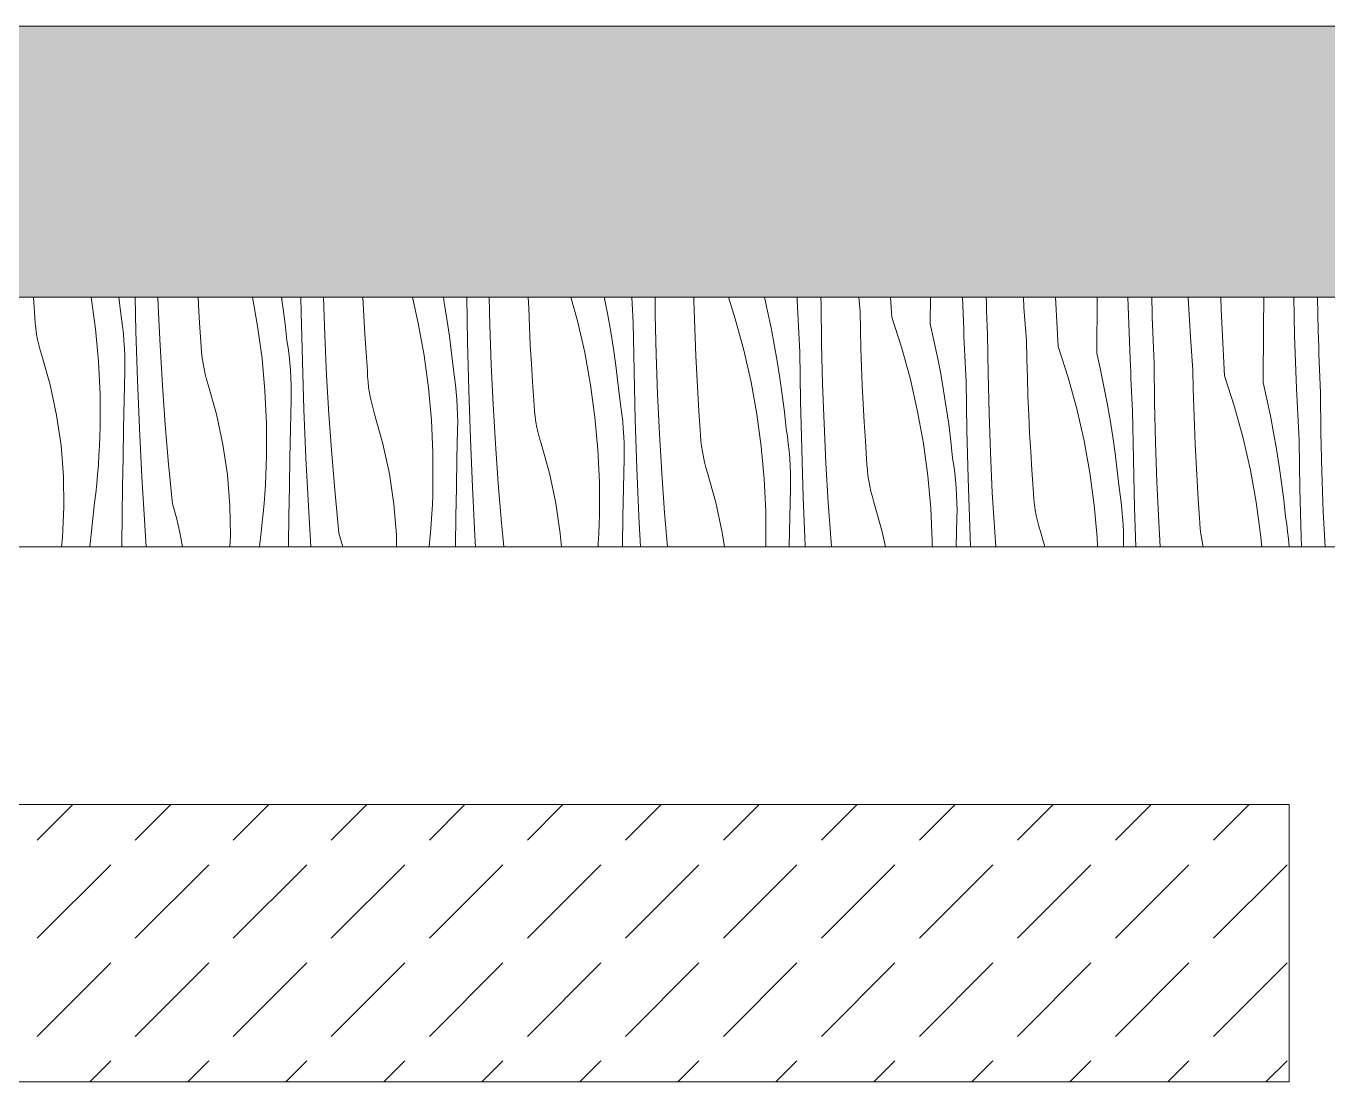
# Model space of a CAD drawing. Header units: millimetres. Extents: x -7826 to 55813, y 465 to 25965.
# Drawn here: x 26824 to 27764, y 20728 to 21489 of the extents above; entities that cross this region are included whole.
import ezdxf

# ---------------------------------------------------------------- set-up
doc = ezdxf.new("R2010")
doc.units = ezdxf.units.MM
doc.layers.add('2D Drafting - General2', color=251, linetype='Continuous', lineweight=15)
doc.layers.add('2D Drafting - General81', color=251, linetype='Continuous', lineweight=20)

# ---------------------------------------------------------------- blocks, each defined once
blk = doc.blocks.new('*X24')
at = {"layer": '2D Drafting - General81', "linetype": 'Continuous'}
for p, q in [((-71985.42, 69535.75), (-71986.18, 69546.59)), ((-71944.45, 69546.59), (-71941.34, 69523.72)), ((-71924.49, 69546.59), (-71923.39, 69536.51)), ((-71912.22, 69521.81), (-71912.84, 69546.59)), ((-71896.12, 69540.25), (-71896.35, 69546.59)), ((-71894.76, 69511.7), (-71896.12, 69540.25)), ((-71867.11, 69541.16), (-71867.41, 69546.59)), ((-71866.28, 69527.87), (-71867.11, 69541.16)), ((-71828.2, 69546.59), (-71824.44, 69525.85)), ((-71807.16, 69546.59), (-71806.18, 69539.71)), ((-71806.18, 69539.71), (-71804.65, 69527.54)), ((-71793.02, 69535.54), (-71793.21, 69546.59)), ((-71776.05, 69519.08), (-71777.03, 69546.59)), ((-71747.78, 69533.29), (-71748.43, 69546.59)), ((-71712.83, 69546.59), (-71708.56, 69527.82)), ((-71690.43, 69546.59), (-71689.76, 69542.81)), ((-71689.76, 69542.81), (-71687.84, 69530.69)), ((-71672.95, 69514.36), (-71673.49, 69546.59)), ((-71657, 69526.47), (-71657.48, 69546.59)), ((-71628.91, 69538.73), (-71629.18, 69546.59)), ((-71628.36, 69525.42), (-71628.91, 69538.73)), ((-71598.38, 69546.59), (-71593.71, 69529.59)), ((-71574.31, 69546.59), (-71574.13, 69545.77)), ((-71574.13, 69545.77), (-71571.81, 69533.72)), ((-71554.17, 69542.12), (-71554.38, 69546.59)), ((-71553.94, 69537.45), (-71554.17, 69542.12)), ((-71537.62, 69533.87), (-71537.77, 69546.59)), ((-71509.66, 69544.19), (-71509.7, 69546.59)), ((-71509.3, 69530.87), (-71509.66, 69544.19)), ((-71484.87, 69546.59), (-71479.87, 69531.09)), ((-71458.84, 69546.59), (-71456.58, 69536.61)), ((-71435.15, 69544.32), (-71435.23, 69546.59)), ((-71434.95, 69539.64), (-71435.15, 69544.32)), ((-71434.75, 69534.97), (-71434.95, 69539.64)), ((-71417.89, 69541.27), (-71418.13, 69546.59)), ((-71417.55, 69512.7), (-71417.89, 69541.27)), ((-71389.85, 69536.33), (-71390.63, 69546.59)), ((-71367.03, 69532.31), (-71367.79, 69546.59)), ((-71339.22, 69527.4), (-71339.1, 69546.59)), ((-71315.08, 69523.15), (-71315.93, 69546.59)), ((-71298.74, 69542.29), (-71298.89, 69546.59)), ((-71298.53, 69536.75), (-71298.74, 69542.29)), ((-71271.6, 69539.24), (-71272.04, 69546.59)), ((-71269.79, 69515.16), (-71271.6, 69539.24)), ((-71246.96, 69511.14), (-71248.85, 69546.59)), ((-71219.16, 69506.23), (-71218.9, 69545.58)), ((-71218.9, 69545.58), (-71218.89, 69546.59)), ((-71196.39, 69540.11), (-71196.56, 69546.59)), ((-71195.01, 69501.98), (-71196.39, 69540.11)), ((-71179.38, 69543.32), (-71179.45, 69546.59)), ((-71179.22, 69537.77), (-71179.38, 69543.32)), ((-71152.98, 69542.17), (-71153.18, 69546.59)), ((-71151.53, 69518.07), (-71152.98, 69542.17)), ((-71129.44, 69537.71), (-71129.7, 69546.59)), ((-71098.83, 69524.41), (-71098.68, 69546.59)), ((-71076.33, 69518.94), (-71077.03, 69546.59)), ((-71059.32, 69522.15), (-71059.82, 69546.59)), ((-71985.25, 69531.8), (-71985.42, 69535.75)), ((-71984.93, 69527.87), (-71985.25, 69531.8)), ((-71922.57, 69531.19), (-71923.39, 69536.51)), ((-71921.87, 69525.86), (-71922.57, 69531.19)), ((-71792.15, 69500.63), (-71793.02, 69535.54)), ((-71747.05, 69519.99), (-71747.78, 69533.29)), ((-71687.84, 69530.69), (-71686.11, 69518.54)), ((-71593.71, 69529.59), (-71588.5, 69506.65)), ((-71571.81, 69533.72), (-71569.69, 69521.64)), ((-71553.71, 69532.77), (-71553.94, 69537.45)), ((-71553.47, 69528.1), (-71553.71, 69532.77)), ((-71536.94, 69505.3), (-71537.62, 69533.87)), ((-71508.84, 69517.56), (-71509.3, 69530.87)), ((-71479.87, 69531.09), (-71473.64, 69508.41)), ((-71456.58, 69536.61), (-71454.07, 69524.6)), ((-71434.54, 69530.29), (-71434.75, 69534.97)), ((-71434.32, 69525.62), (-71434.54, 69530.29)), ((-71389.59, 69523.01), (-71389.85, 69536.33)), ((-71367.03, 69532.31), (-71359.8, 69509.92)), ((-71298.31, 69531.2), (-71298.53, 69536.75)), ((-71298.07, 69525.65), (-71298.31, 69531.2)), ((-71179.05, 69532.22), (-71179.22, 69537.77)), ((-71178.87, 69526.67), (-71179.05, 69532.22)), ((-71126.89, 69489.96), (-71129.44, 69537.71)), ((-71984.48, 69523.95), (-71984.93, 69527.87)), ((-71983.89, 69520.04), (-71984.48, 69523.95)), ((-71983.16, 69516.16), (-71983.89, 69520.04)), ((-71941.34, 69523.72), (-71939.21, 69500.29)), ((-71921.29, 69520.51), (-71921.87, 69525.86)), ((-71920.84, 69515.15), (-71921.29, 69520.51)), ((-71911.06, 69486.91), (-71912.22, 69521.81)), ((-71865.36, 69514.58), (-71866.28, 69527.87)), ((-71824.44, 69525.85), (-71821.27, 69502.55)), ((-71804.65, 69527.54), (-71803.32, 69515.34)), ((-71774.7, 69490.53), (-71776.05, 69519.08)), ((-71746.21, 69506.69), (-71747.05, 69519.99)), ((-71708.56, 69527.82), (-71704.37, 69504.68)), ((-71655.99, 69497.91), (-71657, 69526.47)), ((-71627.72, 69512.12), (-71628.36, 69525.42)), ((-71569.69, 69521.64), (-71567.77, 69509.52)), ((-71552.89, 69493.19), (-71553.47, 69528.1)), ((-71454.07, 69524.6), (-71451.75, 69512.55)), ((-71434.1, 69520.95), (-71434.32, 69525.62)), ((-71433.88, 69516.27), (-71434.1, 69520.95)), ((-71389.23, 69509.7), (-71389.59, 69523.01)), ((-71339.22, 69527.4), (-71336.51, 69515.44)), ((-71314.88, 69518.47), (-71315.08, 69523.15)), ((-71297.82, 69520.1), (-71298.07, 69525.65)), ((-71297.48, 69491.53), (-71297.82, 69520.1)), ((-71178.67, 69521.12), (-71178.87, 69526.67)), ((-71178.46, 69515.57), (-71178.67, 69521.12)), ((-71099.09, 69485.06), (-71098.83, 69524.41)), ((-71059.16, 69516.6), (-71059.32, 69522.15)), ((-71982.3, 69512.31), (-71983.16, 69516.16)), ((-71981.3, 69508.49), (-71982.3, 69512.31)), ((-71920.52, 69509.78), (-71920.84, 69515.15)), ((-71920.32, 69504.4), (-71920.52, 69509.78)), ((-71893.07, 69483.17), (-71894.76, 69511.7)), ((-71865.18, 69510.63), (-71865.36, 69514.58)), ((-71864.86, 69506.7), (-71865.18, 69510.63)), ((-71802.5, 69510.02), (-71803.32, 69515.34)), ((-71801.8, 69504.69), (-71802.5, 69510.02)), ((-71686.11, 69518.54), (-71684.58, 69506.37)), ((-71672.08, 69479.46), (-71672.95, 69514.36)), ((-71626.98, 69498.82), (-71627.72, 69512.12)), ((-71508.29, 69504.25), (-71508.84, 69517.56)), ((-71451.75, 69512.55), (-71449.63, 69500.46)), ((-71433.64, 69511.6), (-71433.88, 69516.27)), ((-71433.4, 69506.93), (-71433.64, 69511.6)), ((-71416.87, 69484.12), (-71417.55, 69512.7)), ((-71388.77, 69496.39), (-71389.23, 69509.7)), ((-71359.8, 69509.92), (-71353.58, 69487.24)), ((-71336.51, 69515.44), (-71334, 69503.43)), ((-71314.68, 69513.8), (-71314.88, 69518.47)), ((-71314.47, 69509.12), (-71314.68, 69513.8)), ((-71269.52, 69501.84), (-71269.79, 69515.16)), ((-71246.96, 69511.14), (-71239.74, 69488.75)), ((-71178.24, 69510.03), (-71178.46, 69515.57)), ((-71178, 69504.48), (-71178.24, 69510.03)), ((-71149.72, 69493.99), (-71151.53, 69518.07)), ((-71074.94, 69480.8), (-71076.33, 69518.94)), ((-71058.98, 69511.05), (-71059.16, 69516.6)), ((-71058.8, 69505.5), (-71058.98, 69511.05)), ((-71980.17, 69504.7), (-71981.3, 69508.49)), ((-71974.13, 69483.36), (-71980.17, 69504.7)), ((-71939.21, 69500.29), (-71938.12, 69476.8)), ((-71920.25, 69499.02), (-71920.32, 69504.4)), ((-71864.41, 69502.77), (-71864.86, 69506.7)), ((-71863.82, 69498.87), (-71864.41, 69502.77)), ((-71821.27, 69502.55), (-71819.14, 69479.12)), ((-71801.22, 69499.34), (-71801.8, 69504.69)), ((-71790.99, 69465.74), (-71792.15, 69500.63)), ((-71745.29, 69493.41), (-71746.21, 69506.69)), ((-71704.37, 69504.68), (-71701.2, 69481.37)), ((-71684.58, 69506.37), (-71683.25, 69494.17)), ((-71588.5, 69506.65), (-71584.3, 69483.51)), ((-71567.77, 69509.52), (-71566.04, 69497.37)), ((-71535.92, 69476.73), (-71536.94, 69505.3)), ((-71507.65, 69490.95), (-71508.29, 69504.25)), ((-71473.64, 69508.41), (-71468.43, 69485.48)), ((-71449.63, 69500.46), (-71447.7, 69488.35)), ((-71432.82, 69472.02), (-71433.4, 69506.93)), ((-71334, 69503.43), (-71331.68, 69491.38)), ((-71314.26, 69504.45), (-71314.47, 69509.12)), ((-71314.03, 69499.78), (-71314.26, 69504.45)), ((-71269.16, 69488.53), (-71269.52, 69501.84)), ((-71219.16, 69506.23), (-71216.45, 69494.27)), ((-71194.82, 69497.3), (-71195.01, 69501.98)), ((-71177.75, 69498.93), (-71178, 69504.48)), ((-71058.6, 69499.95), (-71058.8, 69505.5)), ((-71920.75, 69472.75), (-71920.31, 69493.64)), ((-71920.31, 69493.64), (-71920.25, 69499.02)), ((-71863.09, 69494.99), (-71863.82, 69498.87)), ((-71862.23, 69491.13), (-71863.09, 69494.99)), ((-71861.23, 69487.31), (-71862.23, 69491.13)), ((-71800.78, 69493.98), (-71801.22, 69499.34)), ((-71800.45, 69488.6), (-71800.78, 69493.98)), ((-71745.11, 69489.46), (-71745.29, 69493.41)), ((-71682.43, 69488.85), (-71683.25, 69494.17)), ((-71654.63, 69469.36), (-71655.99, 69497.91)), ((-71626.15, 69485.52), (-71626.98, 69498.82)), ((-71566.04, 69497.37), (-71564.52, 69485.19)), ((-71552.01, 69458.29), (-71552.89, 69493.19)), ((-71506.91, 69477.65), (-71507.65, 69490.95)), ((-71388.22, 69483.08), (-71388.77, 69496.39)), ((-71331.68, 69491.38), (-71329.56, 69479.29)), ((-71313.81, 69495.1), (-71314.03, 69499.78)), ((-71313.57, 69490.43), (-71313.81, 69495.1)), ((-71296.8, 69462.95), (-71297.48, 69491.53)), ((-71216.45, 69494.27), (-71213.93, 69482.26)), ((-71194.61, 69492.63), (-71194.82, 69497.3)), ((-71194.4, 69487.95), (-71194.61, 69492.63)), ((-71177.41, 69470.35), (-71177.75, 69498.93)), ((-71149.45, 69480.67), (-71149.72, 69493.99)), ((-71058.39, 69494.4), (-71058.6, 69499.95)), ((-71058.17, 69488.86), (-71058.39, 69494.4)), ((-71969.49, 69461.67), (-71974.13, 69483.36)), ((-71909.61, 69452.03), (-71911.06, 69486.91)), ((-71891.04, 69454.66), (-71893.07, 69483.17)), ((-71860.1, 69483.53), (-71861.23, 69487.31)), ((-71854.06, 69462.19), (-71860.1, 69483.53)), ((-71800.26, 69483.23), (-71800.45, 69488.6)), ((-71800.19, 69477.85), (-71800.26, 69483.23)), ((-71773, 69462), (-71774.7, 69490.53)), ((-71744.8, 69485.53), (-71745.11, 69489.46)), ((-71744.34, 69481.6), (-71744.8, 69485.53)), ((-71743.75, 69477.7), (-71744.34, 69481.6)), ((-71681.73, 69483.52), (-71682.43, 69488.85)), ((-71681.16, 69478.17), (-71681.73, 69483.52)), ((-71625.22, 69472.24), (-71626.15, 69485.52)), ((-71584.3, 69483.51), (-71581.14, 69460.2)), ((-71564.52, 69485.19), (-71563.19, 69473)), ((-71468.43, 69485.48), (-71464.23, 69462.34)), ((-71447.7, 69488.35), (-71445.97, 69476.2)), ((-71415.85, 69455.56), (-71416.87, 69484.12)), ((-71387.58, 69469.77), (-71388.22, 69483.08)), ((-71353.58, 69487.24), (-71348.36, 69464.31)), ((-71313.33, 69485.76), (-71313.57, 69490.43)), ((-71312.75, 69450.85), (-71313.33, 69485.76)), ((-71268.7, 69475.22), (-71269.16, 69488.53)), ((-71239.74, 69488.75), (-71233.51, 69466.07)), ((-71213.93, 69482.26), (-71211.61, 69470.21)), ((-71194.19, 69483.28), (-71194.4, 69487.95)), ((-71193.97, 69478.61), (-71194.19, 69483.28)), ((-71126.89, 69489.96), (-71119.67, 69467.58)), ((-71099.09, 69485.06), (-71096.38, 69473.09)), ((-71057.94, 69483.31), (-71058.17, 69488.86)), ((-71057.69, 69477.76), (-71057.94, 69483.31)), ((-71938.12, 69476.8), (-71938.07, 69453.28)), ((-71921.16, 69451.86), (-71920.75, 69472.75)), ((-71819.14, 69479.12), (-71818.05, 69455.63)), ((-71800.68, 69451.58), (-71800.24, 69472.47)), ((-71800.24, 69472.47), (-71800.19, 69477.85)), ((-71743.02, 69473.82), (-71743.75, 69477.7)), ((-71742.16, 69469.96), (-71743.02, 69473.82)), ((-71701.2, 69481.37), (-71699.07, 69457.95)), ((-71680.71, 69472.8), (-71681.16, 69478.17)), ((-71680.39, 69467.43), (-71680.71, 69472.8)), ((-71670.92, 69444.57), (-71672.08, 69479.46)), ((-71625.04, 69468.29), (-71625.22, 69472.24)), ((-71562.36, 69467.68), (-71563.19, 69473)), ((-71534.56, 69448.19), (-71535.92, 69476.73)), ((-71506.08, 69464.35), (-71506.91, 69477.65)), ((-71445.97, 69476.2), (-71444.45, 69464.02)), ((-71329.56, 69479.29), (-71327.63, 69467.17)), ((-71268.16, 69461.91), (-71268.7, 69475.22)), ((-71193.74, 69473.93), (-71193.97, 69478.61)), ((-71193.51, 69469.26), (-71193.74, 69473.93)), ((-71149.09, 69467.36), (-71149.45, 69480.67)), ((-71096.38, 69473.09), (-71093.86, 69461.08)), ((-71074.75, 69476.13), (-71074.94, 69480.8)), ((-71074.54, 69471.46), (-71074.75, 69476.13)), ((-71057.35, 69449.18), (-71057.69, 69477.76)), ((-71789.55, 69430.86), (-71790.99, 69465.74)), ((-71741.16, 69466.14), (-71742.16, 69469.96)), ((-71740.03, 69462.36), (-71741.16, 69466.14)), ((-71680.19, 69462.06), (-71680.39, 69467.43)), ((-71652.93, 69440.83), (-71654.63, 69469.36)), ((-71624.73, 69464.35), (-71625.04, 69468.29)), ((-71624.28, 69460.43), (-71624.73, 69464.35)), ((-71561.66, 69462.34), (-71562.36, 69467.68)), ((-71505.15, 69451.06), (-71506.08, 69464.35)), ((-71444.45, 69464.02), (-71443.12, 69451.82)), ((-71431.95, 69437.12), (-71432.82, 69472.02)), ((-71386.84, 69456.47), (-71387.58, 69469.77)), ((-71348.36, 69464.31), (-71344.17, 69441.17)), ((-71327.63, 69467.17), (-71325.91, 69455.03)), ((-71295.78, 69434.39), (-71296.8, 69462.95)), ((-71233.51, 69466.07), (-71228.29, 69443.14)), ((-71211.61, 69470.21), (-71209.49, 69458.12)), ((-71193.27, 69464.59), (-71193.51, 69469.26)), ((-71192.68, 69429.68), (-71193.27, 69464.59)), ((-71176.73, 69441.78), (-71177.41, 69470.35)), ((-71148.64, 69454.04), (-71149.09, 69467.36)), ((-71119.67, 69467.58), (-71113.44, 69444.9)), ((-71074.34, 69466.78), (-71074.54, 69471.46)), ((-71074.12, 69462.11), (-71074.34, 69466.78)), ((-71966.28, 69439.73), (-71969.49, 69461.67)), ((-71888.67, 69426.18), (-71891.04, 69454.66)), ((-71849.43, 69440.5), (-71854.06, 69462.19)), ((-71818.05, 69455.63), (-71818, 69432.11)), ((-71770.97, 69433.49), (-71773, 69462)), ((-71734, 69441.02), (-71740.03, 69462.36)), ((-71699.07, 69457.95), (-71697.98, 69434.46)), ((-71680.12, 69456.68), (-71680.19, 69462.06)), ((-71680.17, 69451.3), (-71680.12, 69456.68)), ((-71623.68, 69456.53), (-71624.28, 69460.43)), ((-71622.96, 69452.65), (-71623.68, 69456.53)), ((-71581.14, 69460.2), (-71579, 69436.78)), ((-71561.09, 69456.99), (-71561.66, 69462.34)), ((-71560.64, 69451.63), (-71561.09, 69456.99)), ((-71550.86, 69423.4), (-71552.01, 69458.29)), ((-71464.23, 69462.34), (-71461.07, 69439.03)), ((-71414.49, 69427.02), (-71415.85, 69455.56)), ((-71386.01, 69443.18), (-71386.84, 69456.47)), ((-71325.91, 69455.03), (-71324.38, 69442.85)), ((-71267.51, 69448.6), (-71268.16, 69461.91)), ((-71209.49, 69458.12), (-71207.57, 69446)), ((-71148.09, 69440.74), (-71148.64, 69454.04)), ((-71093.86, 69461.08), (-71091.54, 69449.04)), ((-71073.9, 69457.43), (-71074.12, 69462.11)), ((-71073.67, 69452.76), (-71073.9, 69457.43)), ((-71938.52, 69439.55), (-71938.25, 69446.41)), ((-71938.25, 69446.41), (-71938.07, 69453.28)), ((-71921.54, 69430.97), (-71921.16, 69451.86)), ((-71907.88, 69417.16), (-71909.61, 69452.03)), ((-71801.09, 69430.69), (-71800.68, 69451.58)), ((-71680.62, 69430.41), (-71680.17, 69451.3)), ((-71669.48, 69409.69), (-71670.92, 69444.57)), ((-71622.09, 69448.79), (-71622.96, 69452.65)), ((-71621.1, 69444.97), (-71622.09, 69448.79)), ((-71619.96, 69441.19), (-71621.1, 69444.97)), ((-71560.32, 69446.26), (-71560.64, 69451.63)), ((-71560.12, 69440.89), (-71560.32, 69446.26)), ((-71532.87, 69419.66), (-71534.56, 69448.19)), ((-71504.98, 69447.12), (-71505.15, 69451.06)), ((-71504.66, 69443.18), (-71504.98, 69447.12)), ((-71442.29, 69446.51), (-71443.12, 69451.82)), ((-71441.6, 69441.17), (-71442.29, 69446.51)), ((-71311.88, 69415.95), (-71312.75, 69450.85)), ((-71266.77, 69435.3), (-71267.51, 69448.6)), ((-71207.57, 69446), (-71205.84, 69433.86)), ((-71113.44, 69444.9), (-71108.23, 69421.97)), ((-71091.54, 69449.04), (-71089.42, 69436.95)), ((-71073.44, 69448.09), (-71073.67, 69452.76)), ((-71073.2, 69443.42), (-71073.44, 69448.09)), ((-71056.67, 69420.61), (-71057.35, 69449.18)), ((-71964.49, 69417.62), (-71966.28, 69439.73)), ((-71938.88, 69432.68), (-71938.52, 69439.55)), ((-71846.21, 69418.55), (-71849.43, 69440.5)), ((-71729.36, 69419.33), (-71734, 69441.02)), ((-71650.9, 69412.32), (-71652.93, 69440.83)), ((-71613.93, 69419.85), (-71619.96, 69441.19)), ((-71579, 69436.78), (-71577.91, 69413.29)), ((-71560.05, 69435.51), (-71560.12, 69440.89)), ((-71560.11, 69430.13), (-71560.05, 69435.51)), ((-71504.21, 69439.26), (-71504.66, 69443.18)), ((-71503.62, 69435.36), (-71504.21, 69439.26)), ((-71502.89, 69431.47), (-71503.62, 69435.36)), ((-71461.07, 69439.03), (-71458.94, 69415.61)), ((-71441.02, 69435.82), (-71441.6, 69441.17)), ((-71440.57, 69430.46), (-71441.02, 69435.82)), ((-71430.79, 69402.23), (-71431.95, 69437.12)), ((-71385.09, 69429.89), (-71386.01, 69443.18)), ((-71344.17, 69441.17), (-71341, 69417.86)), ((-71324.38, 69442.85), (-71323.05, 69430.65)), ((-71265.94, 69422.01), (-71266.77, 69435.3)), ((-71228.29, 69443.14), (-71224.1, 69420)), ((-71175.71, 69413.22), (-71176.73, 69441.78)), ((-71147.44, 69427.43), (-71148.09, 69440.74)), ((-71089.42, 69436.95), (-71087.5, 69424.83)), ((-71072.62, 69408.51), (-71073.2, 69443.42)), ((-71939.86, 69418.98), (-71939.33, 69425.83)), ((-71939.33, 69425.83), (-71938.88, 69432.68)), ((-71921.88, 69410.08), (-71921.54, 69430.97)), ((-71885.96, 69397.73), (-71888.67, 69426.18)), ((-71818.45, 69418.37), (-71818.18, 69425.24)), ((-71818.18, 69425.24), (-71818, 69432.11)), ((-71801.47, 69409.8), (-71801.09, 69430.69)), ((-71787.81, 69395.99), (-71789.55, 69430.86)), ((-71768.6, 69405.01), (-71770.97, 69433.49)), ((-71697.98, 69434.46), (-71697.93, 69410.94)), ((-71681.03, 69409.52), (-71680.62, 69430.41)), ((-71560.55, 69409.24), (-71560.11, 69430.13)), ((-71502.03, 69427.62), (-71502.89, 69431.47)), ((-71501.03, 69423.8), (-71502.03, 69427.62)), ((-71440.25, 69425.09), (-71440.57, 69430.46)), ((-71412.8, 69398.49), (-71414.49, 69427.02)), ((-71384.91, 69425.95), (-71385.09, 69429.89)), ((-71384.59, 69422.01), (-71384.91, 69425.95)), ((-71322.23, 69425.34), (-71323.05, 69430.65)), ((-71321.53, 69420), (-71322.23, 69425.34)), ((-71294.43, 69405.84), (-71295.78, 69434.39)), ((-71205.84, 69433.86), (-71204.31, 69421.68)), ((-71191.81, 69394.78), (-71192.68, 69429.68)), ((-71146.71, 69414.13), (-71147.44, 69427.43)), ((-71964.15, 69395.44), (-71964.49, 69417.62)), ((-71940.49, 69412.13), (-71939.86, 69418.98)), ((-71905.86, 69382.31), (-71907.88, 69417.16)), ((-71844.43, 69396.45), (-71846.21, 69418.55)), ((-71818.81, 69411.51), (-71818.45, 69418.37)), ((-71726.14, 69397.38), (-71729.36, 69419.33)), ((-71609.29, 69398.16), (-71613.93, 69419.85)), ((-71549.41, 69388.52), (-71550.86, 69423.4)), ((-71530.83, 69391.15), (-71532.87, 69419.66)), ((-71499.9, 69420.02), (-71501.03, 69423.8)), ((-71493.86, 69398.67), (-71499.9, 69420.02)), ((-71440.05, 69419.71), (-71440.25, 69425.09)), ((-71439.98, 69414.33), (-71440.05, 69419.71)), ((-71384.14, 69418.09), (-71384.59, 69422.01)), ((-71383.55, 69414.18), (-71384.14, 69418.09)), ((-71341, 69417.86), (-71338.87, 69394.44)), ((-71320.95, 69414.65), (-71321.53, 69420)), ((-71310.72, 69381.06), (-71311.88, 69415.95)), ((-71265.02, 69408.72), (-71265.94, 69422.01)), ((-71224.1, 69420), (-71220.93, 69396.69)), ((-71204.31, 69421.68), (-71202.98, 69409.48)), ((-71108.23, 69421.97), (-71104.03, 69398.82)), ((-71087.5, 69424.83), (-71085.77, 69412.68)), ((-71055.65, 69392.05), (-71056.67, 69420.61)), ((-71941.2, 69405.3), (-71940.49, 69412.13)), ((-71922.19, 69389.18), (-71921.88, 69410.08)), ((-71819.26, 69404.66), (-71818.81, 69411.51)), ((-71801.81, 69388.9), (-71801.47, 69409.8)), ((-71698.11, 69404.07), (-71697.93, 69410.94)), ((-71681.4, 69388.62), (-71681.03, 69409.52)), ((-71667.75, 69374.82), (-71669.48, 69409.69)), ((-71648.53, 69383.84), (-71650.9, 69412.32)), ((-71577.91, 69413.29), (-71577.86, 69389.77)), ((-71560.96, 69388.34), (-71560.55, 69409.24)), ((-71458.94, 69415.61), (-71457.84, 69392.12)), ((-71440.48, 69388.06), (-71440.04, 69408.95)), ((-71440.04, 69408.95), (-71439.98, 69414.33)), ((-71382.82, 69410.3), (-71383.55, 69414.18)), ((-71381.96, 69406.45), (-71382.82, 69410.3)), ((-71380.96, 69402.63), (-71381.96, 69406.45)), ((-71320.51, 69409.29), (-71320.95, 69414.65)), ((-71320.18, 69403.92), (-71320.51, 69409.29)), ((-71264.84, 69404.78), (-71265.02, 69408.72)), ((-71202.16, 69404.17), (-71202.98, 69409.48)), ((-71174.36, 69384.67), (-71175.71, 69413.22)), ((-71145.88, 69400.84), (-71146.71, 69414.13)), ((-71085.77, 69412.68), (-71084.24, 69400.51)), ((-71071.74, 69373.61), (-71072.62, 69408.51)), ((-71945.58, 69366.59), (-71942, 69398.48)), ((-71942, 69398.48), (-71941.2, 69405.3)), ((-71882.92, 69387.44), (-71885.96, 69397.73)), ((-71820.42, 69390.96), (-71819.79, 69397.81)), ((-71819.79, 69397.81), (-71819.26, 69404.66)), ((-71765.89, 69376.56), (-71768.6, 69405.01)), ((-71724.36, 69375.28), (-71726.14, 69397.38)), ((-71698.74, 69390.34), (-71698.38, 69397.2)), ((-71698.38, 69397.2), (-71698.11, 69404.07)), ((-71606.07, 69376.21), (-71609.29, 69398.16)), ((-71489.22, 69376.99), (-71493.86, 69398.67)), ((-71429.34, 69367.35), (-71430.79, 69402.23)), ((-71410.77, 69369.98), (-71412.8, 69398.49)), ((-71379.83, 69398.85), (-71380.96, 69402.63)), ((-71373.79, 69377.5), (-71379.83, 69398.85)), ((-71319.99, 69398.54), (-71320.18, 69403.92)), ((-71319.91, 69393.16), (-71319.99, 69398.54)), ((-71292.73, 69377.31), (-71294.43, 69405.84)), ((-71264.53, 69400.84), (-71264.84, 69404.78)), ((-71264.07, 69396.92), (-71264.53, 69400.84)), ((-71201.46, 69398.83), (-71202.16, 69404.17)), ((-71200.89, 69393.48), (-71201.46, 69398.83)), ((-71144.95, 69387.55), (-71145.88, 69400.84)), ((-71104.03, 69398.82), (-71100.86, 69375.52)), ((-71084.24, 69400.51), (-71082.92, 69388.31)), ((-71965.25, 69373.29), (-71964.15, 69395.44)), ((-71922.47, 69368.29), (-71922.19, 69389.18)), ((-71844.08, 69374.27), (-71844.43, 69396.45)), ((-71821.13, 69384.13), (-71820.42, 69390.96)), ((-71802.12, 69368.01), (-71801.81, 69388.9)), ((-71786.11, 69366.59), (-71787.81, 69395.99)), ((-71699.19, 69383.48), (-71698.74, 69390.34)), ((-71681.75, 69367.73), (-71681.4, 69388.62)), ((-71578.04, 69382.9), (-71577.86, 69389.77)), ((-71561.34, 69367.45), (-71560.96, 69388.34)), ((-71548.32, 69366.59), (-71549.41, 69388.52)), ((-71528.79, 69366.59), (-71530.83, 69391.15)), ((-71457.84, 69392.12), (-71457.79, 69368.6)), ((-71440.89, 69367.17), (-71440.48, 69388.06)), ((-71338.87, 69394.44), (-71337.78, 69370.94)), ((-71320.41, 69366.89), (-71319.97, 69387.78)), ((-71319.97, 69387.78), (-71319.91, 69393.16)), ((-71263.48, 69393.01), (-71264.07, 69396.92)), ((-71262.75, 69389.13), (-71263.48, 69393.01)), ((-71261.89, 69385.28), (-71262.75, 69389.13)), ((-71220.93, 69396.69), (-71218.8, 69373.27)), ((-71200.44, 69388.12), (-71200.89, 69393.48)), ((-71200.11, 69382.75), (-71200.44, 69388.12)), ((-71190.88, 69366.59), (-71191.81, 69394.78)), ((-71082.09, 69382.99), (-71082.92, 69388.31)), ((-71054.44, 69366.59), (-71055.65, 69392.05)), ((-71904.82, 69366.59), (-71905.86, 69382.31)), ((-71880.47, 69377), (-71882.92, 69387.44)), ((-71821.94, 69377.3), (-71821.13, 69384.13)), ((-71699.73, 69376.63), (-71699.19, 69383.48)), ((-71646.89, 69366.59), (-71648.53, 69383.84)), ((-71578.31, 69376.03), (-71578.04, 69382.9)), ((-71310.12, 69366.59), (-71310.72, 69381.06)), ((-71260.89, 69381.46), (-71261.89, 69385.28)), ((-71259.76, 69377.67), (-71260.89, 69381.46)), ((-71199.92, 69377.37), (-71200.11, 69382.75)), ((-71173.28, 69366.59), (-71174.36, 69384.67)), ((-71144.77, 69383.61), (-71144.95, 69387.55)), ((-71144.46, 69379.67), (-71144.77, 69383.61)), ((-71144, 69375.75), (-71144.46, 69379.67)), ((-71081.39, 69377.66), (-71082.09, 69382.99)), ((-71966.02, 69366.59), (-71965.25, 69373.29)), ((-71878.65, 69366.59), (-71880.47, 69377)), ((-71844.46, 69366.59), (-71844.08, 69374.27)), ((-71823.14, 69366.59), (-71821.94, 69377.3)), ((-71762.95, 69366.59), (-71765.89, 69376.56)), ((-71724.22, 69366.59), (-71724.36, 69375.28)), ((-71700.69, 69366.59), (-71700.35, 69369.79)), ((-71700.35, 69369.79), (-71699.73, 69376.63)), ((-71667.27, 69366.59), (-71667.75, 69374.82)), ((-71605.3, 69366.59), (-71606.07, 69376.21)), ((-71578.84, 69366.59), (-71578.67, 69369.17)), ((-71578.67, 69369.17), (-71578.31, 69376.03)), ((-71487.7, 69366.59), (-71489.22, 69376.99)), ((-71410.48, 69366.59), (-71410.77, 69369.98)), ((-71371.46, 69366.59), (-71373.79, 69377.5)), ((-71337.78, 69370.94), (-71337.77, 69366.59)), ((-71291.97, 69366.59), (-71292.73, 69377.31)), ((-71256.63, 69366.59), (-71259.76, 69377.67)), ((-71218.8, 69373.27), (-71218.49, 69366.59)), ((-71199.85, 69371.99), (-71199.92, 69377.37)), ((-71199.9, 69366.61), (-71199.85, 69371.99)), ((-71143.41, 69371.84), (-71144, 69375.75)), ((-71142.69, 69367.96), (-71143.41, 69371.84)), ((-71100.86, 69375.52), (-71100.05, 69366.59)), ((-71080.82, 69372.31), (-71081.39, 69377.66)), ((-71080.37, 69366.95), (-71080.82, 69372.31)), ((-71071.51, 69366.59), (-71071.74, 69373.61)), ((-71922.48, 69366.59), (-71922.47, 69368.29)), ((-71802.14, 69366.59), (-71802.12, 69368.01)), ((-71681.76, 69366.59), (-71681.75, 69367.73)), ((-71561.35, 69366.59), (-71561.34, 69367.45)), ((-71457.85, 69366.59), (-71457.79, 69368.6)), ((-71440.9, 69366.59), (-71440.89, 69367.17)), ((-71429.31, 69366.59), (-71429.34, 69367.35)), ((-71320.42, 69366.59), (-71320.41, 69366.89)), ((-71199.9, 69366.59), (-71199.9, 69366.61)), ((-71142.38, 69366.59), (-71142.69, 69367.96)), ((-71080.35, 69366.59), (-71080.37, 69366.95))]:
    blk.add_line(p, q, dxfattribs=at)
blk = doc.blocks.new('Wype_nienie_26')
at = {"layer": '2D Drafting - General2', "linetype": 'Continuous'}
for p, q in [((-55900.3, 69546.59), (-72935.87, 69546.59)), ((-72935.87, 69366.59), (-55900.3, 69366.59))]:
    blk.add_line(p, q, dxfattribs=at)
at = {"layer": '2D Drafting - General81', "linetype": 'Continuous'}
blk.add_blockref('*X24', (0, 0), dxfattribs=at)

msp = doc.modelspace()

# ---------------------------------------------------------------- hatches: boundary and pattern name
at = {"layer": '2D Drafting - General81', "linetype": 'Continuous'}
h = msp.add_hatch(dxfattribs=at)
h.set_pattern_fill('SOLID___DASHED', color=256, style=0, pattern_type=2)
h.set_pattern_definition([(45, (98815.82, -48252.71), (-70.71068, 70.71068), []), (45, (98780.46, -48217.35), (-70.71068, 70.71068), [75, -25])])
h.paths.add_polyline_path([(42915.51, 21293.88), (42915.51, 21489.43), (25880.53, 21489.43), (25879.94, 21293.88)], flags=0)
h = msp.add_hatch(dxfattribs=at)
h.set_pattern_fill('BETON', color=256, style=0, pattern_type=2)
h.set_pattern_definition([(45, (98815.82, -48252.71), (-70.71068, 70.71068), [75, -25]), (45, (98815.82, -48182), (-70.71068, 70.71068), [75, -25])])
h.paths.add_polyline_path([(27735.64, 20728.1), (27735.64, 20928.1), (25879.94, 20928.1), (25879.94, 20728.1)], flags=0)

# ---------------------------------------------------------------- linework, layer by layer
at = {"layer": '2D Drafting - General2', "linetype": 'Continuous'}
for p, q in [((27735.64, 20928.1), (25879.94, 20928.19)), ((27735.64, 20928.1), (27735.64, 20728.19)), ((27735.64, 20728.19), (25879.94, 20728.19))]:
    msp.add_line(p, q, dxfattribs=at)
at = {"layer": '2D Drafting - General2', "linetype": 'Continuous', "flags": 128}
for points in [[(42915.51, 21293.88), (42915.51, 21489.43), (25880.53, 21489.43), (25879.94, 21293.88)], [(27735.64, 20728.1), (27735.64, 20928.1), (25879.94, 20928.1), (25879.94, 20728.1)]]:
    msp.add_lwpolyline(points, close=True, dxfattribs=at)

# ---------------------------------------------------------------- block references
at = {"layer": '2D Drafting - General81', "linetype": 'Continuous'}
msp.add_blockref('Wype_nienie_26', (98815.82, -48252.71), dxfattribs=at)

doc.saveas('drawing.dxf')
